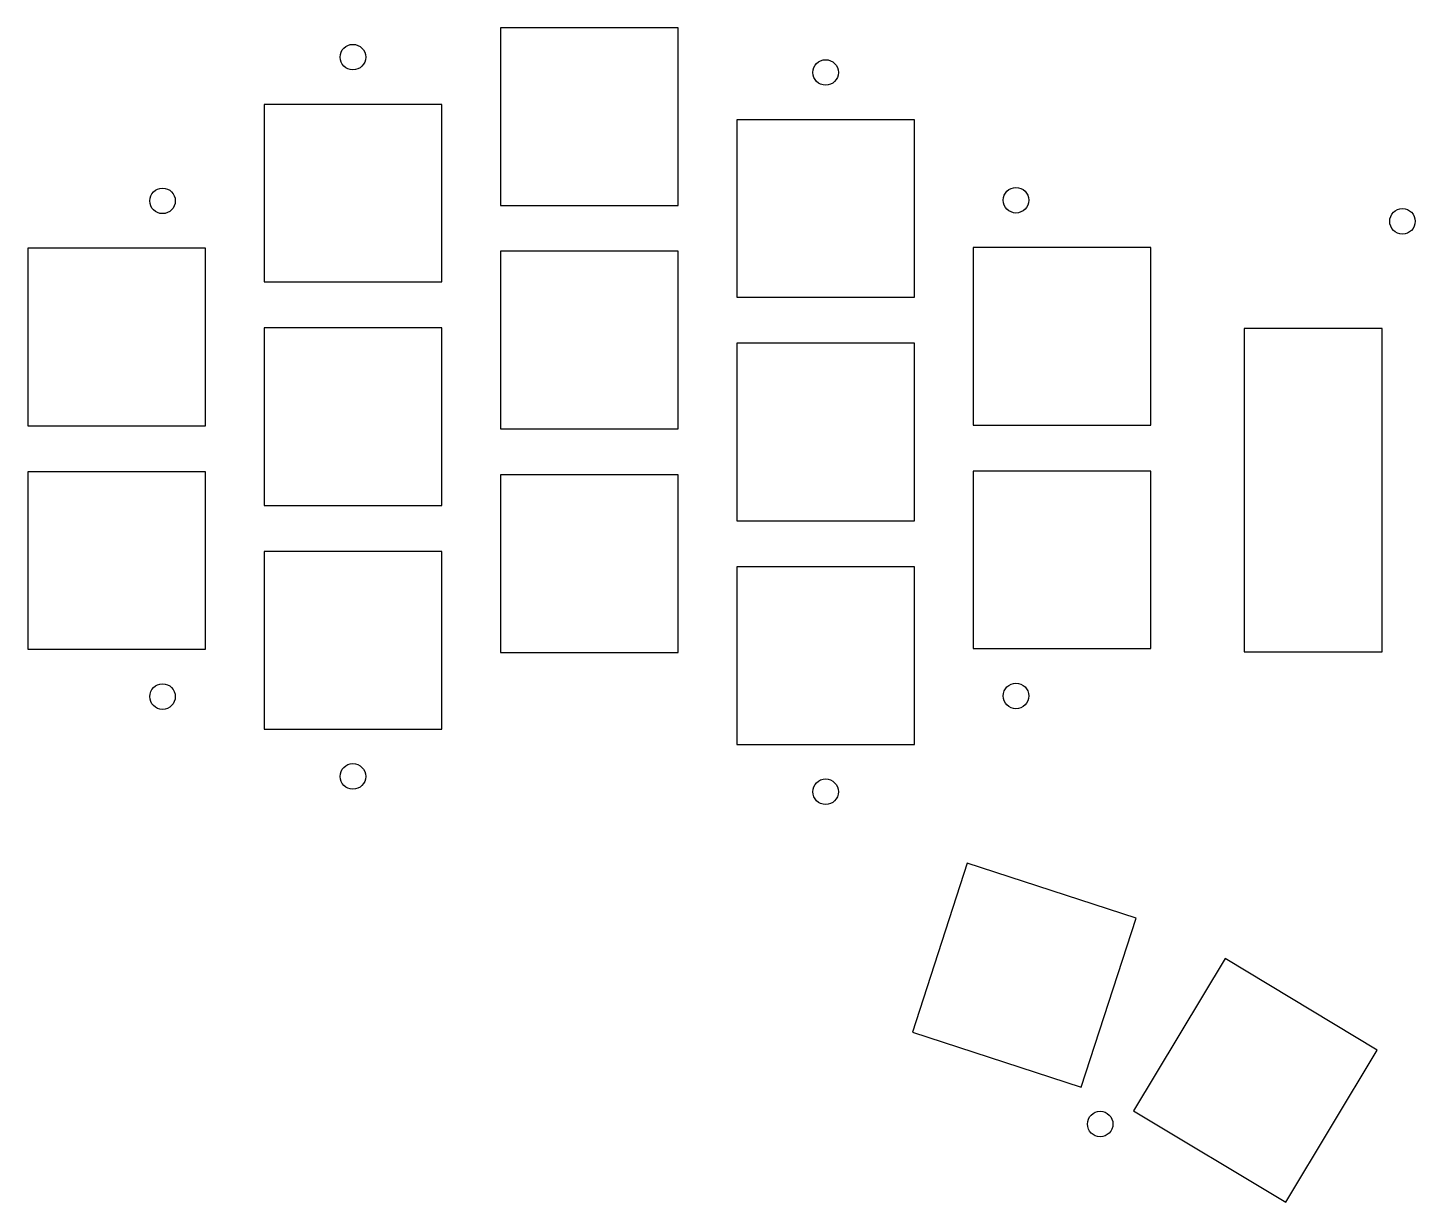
# Model space of a CAD drawing. Header units: millimetres. Extents: x 93 to 202, y -133 to -41.
import ezdxf

# ---------------------------------------------------------------- set-up
doc = ezdxf.new("R2010")
doc.units = ezdxf.units.MM

msp = doc.modelspace()

# ---------------------------------------------------------------- linework, layer by layer
for p, q in [((143.95, -40.8), (130.05, -40.8)), ((130.05, -40.8), (130.05, -54.7)), ((143.95, -54.7), (143.95, -40.8)), ((125.45, -46.8), (111.55, -46.8)), ((111.55, -46.8), (111.55, -60.7)), ((125.45, -60.7), (125.45, -46.8)), ((162.45, -48), (148.55, -48)), ((148.55, -48), (148.55, -61.9)), ((162.45, -61.9), (162.45, -48)), ((130.05, -54.7), (143.95, -54.7)), ((106.95, -58.05), (93.05, -58.05)), ((93.05, -58.05), (93.05, -71.95)), ((106.95, -71.95), (106.95, -58.05)), ((143.95, -58.3), (130.05, -58.3)), ((130.05, -58.3), (130.05, -72.2)), ((143.95, -72.2), (143.95, -58.3)), ((180.95, -58), (167.05, -58)), ((167.05, -58), (167.05, -71.9)), ((180.95, -71.9), (180.95, -58)), ((111.55, -60.7), (125.45, -60.7)), ((148.55, -61.9), (162.45, -61.9)), ((125.45, -64.3), (111.55, -64.3)), ((111.55, -64.3), (111.55, -78.2)), ((125.45, -78.2), (125.45, -64.3)), ((199.05, -64.35), (188.25, -64.35)), ((188.25, -64.35), (188.25, -89.65)), ((199.05, -89.65), (199.05, -64.35)), ((162.45, -65.5), (148.55, -65.5)), ((148.55, -65.5), (148.55, -79.4)), ((162.45, -79.4), (162.45, -65.5)), ((93.05, -71.95), (106.95, -71.95)), ((130.05, -72.2), (143.95, -72.2)), ((167.05, -71.9), (180.95, -71.9)), ((106.95, -75.55), (93.05, -75.55)), ((93.05, -75.55), (93.05, -89.45)), ((106.95, -89.45), (106.95, -75.55)), ((143.95, -75.8), (130.05, -75.8)), ((130.05, -75.8), (130.05, -89.7)), ((143.95, -89.7), (143.95, -75.8)), ((180.95, -75.5), (167.05, -75.5)), ((167.05, -75.5), (167.05, -89.4)), ((180.95, -89.4), (180.95, -75.5)), ((111.55, -78.2), (125.45, -78.2)), ((148.55, -79.4), (162.45, -79.4)), ((125.45, -81.8), (111.55, -81.8)), ((111.55, -81.8), (111.55, -95.7)), ((125.45, -95.7), (125.45, -81.8)), ((162.45, -83), (148.55, -83)), ((148.55, -83), (148.55, -96.9)), ((162.45, -96.9), (162.45, -83)), ((93.05, -89.45), (106.95, -89.45)), ((130.05, -89.7), (143.95, -89.7)), ((167.05, -89.4), (180.95, -89.4)), ((188.25, -89.65), (199.05, -89.65)), ((111.55, -95.7), (125.45, -95.7)), ((148.55, -96.9), (162.45, -96.9)), ((166.59, -106.19), (162.29, -119.41)), ((179.81, -110.49), (166.59, -106.19)), ((175.51, -123.71), (179.81, -110.49)), ((186.76, -113.66), (179.6, -125.57)), ((198.67, -120.82), (186.76, -113.66)), ((162.29, -119.41), (175.51, -123.71)), ((191.52, -132.73), (198.67, -120.82)), ((179.6, -125.57), (191.52, -132.73))]:
    msp.add_line(p, q)
for centre in [(118.5, -43.1), (155.5, -44.3), (103.6, -54.35), (170.4, -54.3), (200.65, -55.95), (103.6, -93.15), (170.4, -93.1), (118.5, -99.4), (155.5, -100.6), (176.99, -126.61)]:
    msp.add_circle(centre, 1)

doc.saveas('drawing.dxf')
